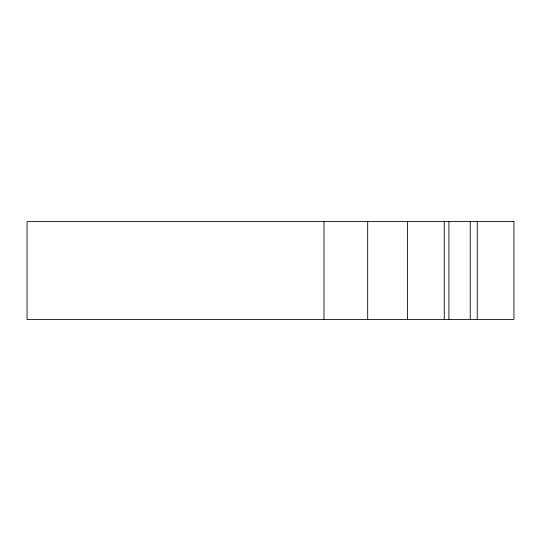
<?xml version="1.0" encoding="UTF-8"?>
<svg xmlns="http://www.w3.org/2000/svg" width="541" height="541" viewBox="0 0 541 541"><rect width="100%" height="100%" fill="white"/><g stroke="black" fill="none" stroke-linecap="round" stroke-linejoin="round"><path stroke-width="0.81" d="M477.236 221.553L477.236 319.447M470.237 221.553L470.237 319.447M448.902 221.553L448.902 319.447M444.262 221.553L444.262 319.447M407.549 221.553L407.549 319.447M367.691 221.553L367.691 319.447M323.978 221.553L323.978 319.447M513.95 221.553L27.05 221.553L27.05 319.447L513.95 319.447L513.95 221.553"/></g></svg>
